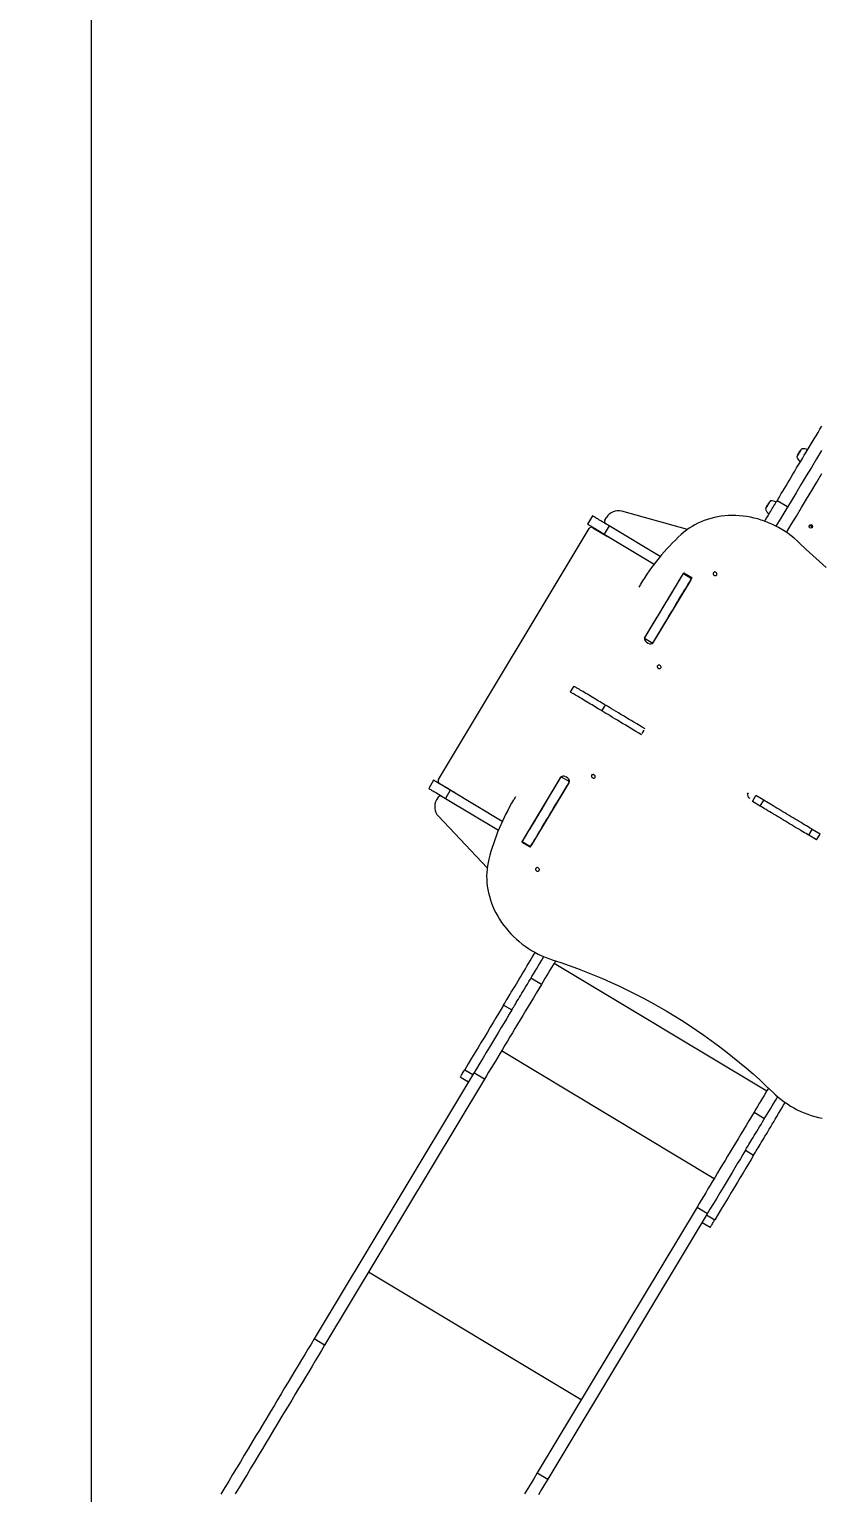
# Model space of a CAD drawing. Header units: millimetres. Extents: x -10374 to 11119, y -8221 to 9433.
# Drawn here: x -5365 to -3622, y -1544 to 1678 of the extents above; entities that cross this region are included whole.
import ezdxf

# ---------------------------------------------------------------- set-up
doc = ezdxf.new("R2010")
doc.units = ezdxf.units.MM
for name, color, linetype in [('DIKOM_ОБЪЕКТ', 7, 'Continuous'), ('DIKOM_РАЗМЕР_ЗОНА', 7, 'Continuous'), ('DIKOM_РАЗМЕР_ОБЪЕКТА', 7, 'Continuous')]:
    doc.layers.add(name, color=color, linetype=linetype)
doc.styles.add('style1', font='arial.ttf', dxfattribs={"width": 0.8})
doc.dimstyles.new('1-50', dxfattribs={"dimtxt": 300, "dimasz": 200, "dimexe": 100, "dimexo": 0, "dimgap": 100, "dimtad": 0, "dimdec": 0, "dimtxsty": 'style1', "dimcen": 0, "dimclrd": 7, "dimclre": 7, "dimadec": 1, "dimazin": 2, "dimtfac": 1, "dimtdec": 0, "dimtmove": 1, "dimatfit": 3, "dimfxl": 0, "dimlwd": 25, "dimlwe": 18, "dimarcsym": 0})

# ---------------------------------------------------------------- blocks, each defined once
blk = doc.blocks.new('*D16')
at = {"layer": 'Defpoints', "color": 0, "transparency": 16777216}
for p in [(-9045.1, 5161.7), (3694.5, 5161.7), (1813.2, -6719.9)]:
    blk.add_point(p, dxfattribs=at)
at = {"layer": 'DIKOM_РАЗМЕР_ОБЪЕКТА', "color": 7, "lineweight": 18, "transparency": 16777216}
for p, q in [((3694.5, 5161.7), (-9145.1, 5161.7)), ((1813.2, -6719.9), (-9145.1, -6719.9))]:
    blk.add_line(p, q, dxfattribs=at)
at = {"layer": 'DIKOM_РАЗМЕР_ОБЪЕКТА', "color": 7, "lineweight": 25, "transparency": 16777216}
for p, q in [((-9045.1, 4961.7), (-9045.1, -0.5)), ((-9045.1, -6519.9), (-9045.1, -1080.2))]:
    blk.add_line(p, q, dxfattribs=at)
at = {"layer": 'DIKOM_РАЗМЕР_ОБЪЕКТА', "color": 7, "transparency": 16777216}
for points in [[(-9078.4, 4961.7), (-9011.8, 4961.7), (-9045.1, 5161.7)], [(-9078.4, -6519.9), (-9011.8, -6519.9), (-9045.1, -6719.9)]]:
    blk.add_solid(points, dxfattribs=at)
at = {"layer": 'DIKOM_РАЗМЕР_ОБЪЕКТА', "color": 0, "transparency": 16777216, "insert": (-9045.1, -540.3), "char_height": 300, "attachment_point": 5, "rotation": 90, "style": 'style1'}
blk.add_mtext('11900', dxfattribs=at)
blk = doc.blocks.new('*D15')
at = {"layer": 'Defpoints', "color": 0, "transparency": 16777216}
for p in [(-5227.9, 8308.8), (9119.4, -1150.4), (-5227.9, -1991.8)]:
    blk.add_point(p, dxfattribs=at)
at = {"layer": 'DIKOM_РАЗМЕР_ОБЪЕКТА', "color": 7, "lineweight": 18, "transparency": 16777216}
for p, q in [((-5227.9, -1991.8), (-5227.9, 8408.8)), ((9119.4, -1150.4), (9119.4, 8408.8))]:
    blk.add_line(p, q, dxfattribs=at)
at = {"layer": 'DIKOM_РАЗМЕР_ОБЪЕКТА', "color": 7, "lineweight": 25, "transparency": 16777216}
for p, q in [((-5027.9, 8308.8), (187.4, 8308.8)), ((8919.4, 8308.8), (1267.2, 8308.8))]:
    blk.add_line(p, q, dxfattribs=at)
at = {"layer": 'DIKOM_РАЗМЕР_ОБЪЕКТА', "color": 7, "transparency": 16777216}
for points in [[(-5027.9, 8342.1), (-5027.9, 8275.4), (-5227.9, 8308.8)], [(8919.4, 8342.1), (8919.4, 8275.4), (9119.4, 8308.8)]]:
    blk.add_solid(points, dxfattribs=at)
at = {"layer": 'DIKOM_РАЗМЕР_ОБЪЕКТА', "color": 0, "transparency": 16777216, "insert": (727.3, 8308.8), "char_height": 300, "attachment_point": 5, "style": 'style1'}
blk.add_mtext('14350', dxfattribs=at)
blk = doc.blocks.new('*D14')
at = {"layer": 'Defpoints', "color": 0, "transparency": 16777216}
for p in [(-7515.9, 9236.3), (11119.4, -1423.4), (-7515.9, -2401.6)]:
    blk.add_point(p, dxfattribs=at)
at = {"layer": 'DIKOM_РАЗМЕР_ЗОНА', "color": 7, "lineweight": 18, "transparency": 16777216}
for p, q in [((-7515.9, -2401.6), (-7515.9, 9336.3)), ((11119.4, -1423.4), (11119.4, 9336.3))]:
    blk.add_line(p, q, dxfattribs=at)
at = {"layer": 'DIKOM_РАЗМЕР_ЗОНА', "color": 7, "lineweight": 25, "transparency": 16777216}
for p, q in [((-7315.9, 9236.3), (77.6, 9236.3)), ((10919.4, 9236.3), (1157.3, 9236.3))]:
    blk.add_line(p, q, dxfattribs=at)
at = {"layer": 'DIKOM_РАЗМЕР_ЗОНА', "color": 7, "transparency": 16777216}
for points in [[(-7315.9, 9269.7), (-7315.9, 9203), (-7515.9, 9236.3)], [(10919.4, 9269.7), (10919.4, 9203), (11119.4, 9236.3)]]:
    blk.add_solid(points, dxfattribs=at)
at = {"layer": 'DIKOM_РАЗМЕР_ЗОНА', "color": 0, "transparency": 16777216, "insert": (617.5, 9236.3), "char_height": 300, "attachment_point": 5, "style": 'style1'}
blk.add_mtext('18650', dxfattribs=at)
blk = doc.blocks.new('*D13')
at = {"layer": 'Defpoints', "color": 0, "transparency": 16777216}
for p in [(-10177, 7112.8), (3082.3, 7112.8), (2015.5, -8221.4)]:
    blk.add_point(p, dxfattribs=at)
at = {"layer": 'DIKOM_РАЗМЕР_ЗОНА', "color": 7, "lineweight": 18, "transparency": 16777216}
for p, q in [((3082.3, 7112.8), (-10277, 7112.8)), ((2015.5, -8221.4), (-10277, -8221.4))]:
    blk.add_line(p, q, dxfattribs=at)
at = {"layer": 'DIKOM_РАЗМЕР_ЗОНА', "color": 7, "lineweight": 25, "transparency": 16777216}
for p, q in [((-10177, 6912.8), (-10177, -14.4)), ((-10177, -8021.4), (-10177, -1094.2))]:
    blk.add_line(p, q, dxfattribs=at)
at = {"layer": 'DIKOM_РАЗМЕР_ЗОНА', "color": 7, "transparency": 16777216}
for points in [[(-10210.3, 6912.8), (-10143.6, 6912.8), (-10177, 7112.8)], [(-10210.3, -8021.4), (-10143.6, -8021.4), (-10177, -8221.4)]]:
    blk.add_solid(points, dxfattribs=at)
at = {"layer": 'DIKOM_РАЗМЕР_ЗОНА', "color": 0, "transparency": 16777216, "insert": (-10177, -554.3), "char_height": 300, "attachment_point": 5, "rotation": 90, "style": 'style1'}
blk.add_mtext('15300', dxfattribs=at)

msp = doc.modelspace()

# ---------------------------------------------------------------- linework, layer by layer
at = {"layer": 'DIKOM_ОБЪЕКТ', "color": 7, "linetype": 'Continuous', "lineweight": 15}
for p, q in [((-3672.7, 741.8), (-3673.2, 740.8)), ((-3673, 741.2), (-3672.6, 742)), ((-3672.6, 742), (-3672.6, 742)), ((-3672.2, 742.8), (-3672.2, 742.8)), ((-3670.3, 746.1), (-3670.1, 746.4)), ((-3669.6, 747.3), (-3669.5, 747.5)), ((-3668.9, 748.4), (-3668.8, 748.5)), ((-3668.4, 749.2), (-3668.5, 749.1)), ((-3668.2, 749.4), (-3668.1, 749.6)), ((-3666.3, 752.1), (-3666.3, 752.1)), ((-3666, 752.4), (-3666, 752.4)), ((-3673.6, 739.8), (-3673.5, 740.2)), ((-3673.6, 739.8), (-3673.6, 739.8)), ((-3673.6, 739.8), (-3673.6, 739.8)), ((-3673.6, 739.7), (-3673.6, 739.8)), ((-3673.3, 740.5), (-3673.5, 740)), ((-3915.4, 577.3), (-4060.5, 617.2)), ((-3742.6, 625), (-3742.5, 625.1)), ((-3742.5, 625), (-3742.6, 625)), ((-3742.5, 625.1), (-3742.4, 625.5)), ((-3742.5, 625), (-3742.5, 625.1)), ((-3742.3, 625.8), (-3742.4, 625.3)), ((-3741.6, 627.1), (-3742.1, 626.1)), ((-3742, 626.4), (-3741.5, 627.3)), ((-3741.5, 627.3), (-3741.5, 627.3)), ((-3741.2, 628.1), (-3741.1, 628.1)), ((-3739.2, 631.4), (-3739, 631.7)), ((-3738.5, 632.6), (-3738.4, 632.8)), ((-3737.9, 633.7), (-3737.7, 633.8)), ((-3737.3, 634.5), (-3737.4, 634.3)), ((-3737.1, 634.7), (-3737, 634.9)), ((-3735.2, 637.3), (-3735.3, 637.3)), ((-3735.2, 637.3), (-3735.2, 637.3)), ((-3735, 637.6), (-3734.9, 637.7)), ((-3695.4, 626.6), (-3718.5, 640.5)), ((-4124.8, 607.1), (-4135.6, 589.1)), ((-4124.1, 581), (-4091.5, 561.4)), ((-4088.2, 585.1), (-4099, 567.1)), ((-4097.7, 597.8), (-4094.2, 603.7)), ((-3975.7, 517.5), (-4088.2, 585.1)), ((-4464, 27), (-4132.3, 579)), ((-4099, 567.1), (-3988.9, 500.9)), ((-4019.2, 456.3), (-4023, 449.9)), ((-3927.6, 476.5), (-4009.5, 340.3)), ((-3990.2, 328.7), (-3908.3, 464.9)), ((-3933.1, 467.4), (-3932.4, 467)), ((-3924.5, 480.2), (-3906.5, 469.4)), ((-3905.9, 470.4), (-3923.9, 481.2)), ((-3911.8, 460.6), (-3911.4, 460.4)), ((-4010.2, 337.6), (-3992.2, 326.8)), ((-4005.8, 328.9), (-4001.9, 326.6)), ((-4166, 232.3), (-4173.7, 219.4)), ((-4104.1, 177.6), (-4096.4, 190.5)), ((-4015.3, 127.7), (-4010.7, 135.5)), ((-4193.4, 32.7), (-4175.4, 21.9)), ((-4180, 30.3), (-4183.8, 32.6)), ((-4474.5, 25.1), (-4485.3, 7.1)), ((-4462, 18.7), (-4429.4, -0.9)), ((-4437.9, 3.1), (-4448.7, -14.9)), ((-4323.5, -65.6), (-4437.9, 3.1)), ((-4195.6, 30.6), (-4277.4, -105.7)), ((-4258.1, -117.2), (-4176.3, 19)), ((-4464.4, -12.5), (-4467.9, -18.4)), ((-4448.7, -14.9), (-4331.9, -85.1)), ((-4294.5, -11.5), (-4298.3, -18)), ((-3783.3, -5.9), (-3781.1, -2.4)), ((-3772.7, -21.5), (-3765, -8.7)), ((-3755.5, -31.9), (-3772.7, -21.5)), ((-3747.8, -19), (-3765, -8.7)), ((-3755.5, -31.9), (-3747.8, -19)), ((-4356.7, -168.1), (-4464, -54.4)), ((-4271.3, -97), (-4272, -96.6)), ((-3648.5, -96.1), (-3640.8, -83.3)), ((-3631.4, -106.5), (-3648.5, -96.1)), ((-3623.6, -93.6), (-3640.8, -83.3)), ((-3631.4, -106.5), (-3623.6, -93.6)), ((-4279.8, -111.1), (-4261.8, -121.9)), ((-4279.3, -110.2), (-4261.3, -121)), ((-4255.6, -112.4), (-4256, -112.2)), ((-3741.3, -659.4), (-4209.3, -378.2)), ((-4237, -424.3), (-4260.2, -410.4)), ((-4320.4, -469.9), (-4302.4, -480.7)), ((-3857.1, -852.2), (-4325.1, -571)), ((-4386.6, -620.8), (-4737.6, -1205)), ((-4362.6, -633.4), (-4714.4, -1218.9)), ((-4415.7, -628.5), (-4397.7, -639.3)), ((-4406, -612.3), (-4388, -623.1)), ((-4362.6, -633.4), (-4385.8, -619.5)), ((-3769, -705.5), (-3745.9, -719.4)), ((-3788.1, -789.7), (-3770.1, -800.5)), ((-3894.6, -914.6), (-4246.4, -1500.1)), ((-3872.3, -929.8), (-4223.3, -1514)), ((-3894.6, -914.6), (-3871.5, -928.5)), ((-3873.7, -932.1), (-3855.7, -943)), ((-3883.4, -948.3), (-3865.4, -959.1)), ((-4149.9, -1339.4), (-4617.9, -1058.2)), ((-4714.4, -1218.9), (-4737.6, -1205)), ((-4246.4, -1500.1), (-4223.3, -1514))]:
    msp.add_line(p, q, dxfattribs=at)
at = {"layer": 'DIKOM_ОБЪЕКТ', "color": 7, "linetype": 'Continuous', "lineweight": 15, "flags": 128}
for points in [[(-3718.5, 640.5), (-3715.5, 645.5), (-3712.4, 650.7), (-3709.2, 656.1), (-3705.8, 661.7), (-3702.3, 667.5), (-3698.7, 673.5), (-3695, 679.6), (-3691.2, 685.9), (-3687.4, 692.4), (-3683.4, 699), (-3679.4, 705.6), (-3675.3, 712.5), (-3671.2, 719.4), (-3667, 726.3), (-3662.7, 733.4), (-3658.5, 740.5), (-3654.2, 747.6), (-3649.8, 754.8), (-3645.5, 762), (-3641.2, 769.2), (-3636.9, 776.4), (-3632.6, 783.6), (-3628.3, 790.7), (-3624, 797.8), (-3619.8, 804.8)], [(-3620.7, 750.9), (-3631.8, 732.5), (-3642.9, 713.9), (-3654.1, 695.4), (-3665.3, 676.7), (-3676.5, 658.1), (-3687.7, 639.3), (-3699, 620.6), (-3710.3, 601.8), (-3720.8, 584.3)], [(-3675, 736.3), (-3675, 736.3), (-3674.9, 736.5), (-3674.5, 737), (-3674.1, 737.8), (-3673.4, 738.9), (-3672.6, 740.2), (-3671.8, 741.7), (-3670.8, 743.3), (-3669.8, 745), (-3668.8, 746.7), (-3667.7, 748.3), (-3666.8, 749.9), (-3665.9, 751.3), (-3665.2, 752.6), (-3664.6, 753.6), (-3664.2, 754.3), (-3663.9, 754.7), (-3663.8, 754.8)], [(-3670.1, 746.4), (-3670.2, 746.3), (-3670.2, 746.2), (-3670.3, 746.1), (-3670.4, 746), (-3670.5, 745.9), (-3670.5, 745.8), (-3670.6, 745.6), (-3670.7, 745.5)], [(-3673.2, 740.8), (-3673.2, 740.8), (-3673.2, 740.8), (-3673.2, 740.8), (-3673.2, 740.8), (-3673.2, 740.8), (-3673.2, 740.8), (-3673.2, 740.8), (-3673.2, 740.8)], [(-3697.6, 570.5), (-3687.2, 587.9), (-3675.9, 606.7), (-3664.6, 625.4), (-3653.3, 644.2), (-3642.1, 662.8), (-3630.9, 681.5), (-3619.8, 700)], [(-3745.8, 595.2), (-3745.6, 595.5), (-3745.1, 596.2), (-3744.5, 597.3), (-3743.7, 598.6), (-3742.7, 600.2), (-3741.6, 602.1), (-3740.4, 604.2), (-3739, 606.5), (-3737.5, 608.9), (-3735.9, 611.6), (-3734.2, 614.4), (-3732.5, 617.3), (-3730.7, 620.2), (-3728.9, 623.2), (-3727.1, 626.3), (-3725.3, 629.3), (-3723.5, 632.2), (-3721.8, 635.1), (-3720.1, 637.9), (-3718.5, 640.5)], [(-3743.9, 621.6), (-3743.9, 621.6), (-3743.8, 621.8), (-3743.5, 622.3), (-3743, 623.1), (-3742.3, 624.2), (-3741.6, 625.5), (-3740.7, 627), (-3739.7, 628.6), (-3738.7, 630.3), (-3737.7, 632), (-3736.6, 633.7), (-3735.7, 635.2), (-3734.9, 636.7), (-3734.1, 637.9), (-3733.5, 638.9), (-3733.1, 639.6), (-3732.8, 640), (-3732.8, 640.1)], [(-3742.2, 626), (-3742.2, 626), (-3742.2, 626), (-3742.2, 626), (-3742.2, 625.9), (-3742.2, 625.9), (-3742.2, 625.9), (-3742.2, 625.9), (-3742.3, 625.8)], [(-3742.2, 626), (-3742.2, 626), (-3742.2, 626), (-3742.2, 626), (-3742.2, 626), (-3742.2, 626), (-3742.2, 626), (-3742.2, 626), (-3742.2, 626)], [(-3739, 631.7), (-3739.1, 631.6), (-3739.2, 631.5), (-3739.2, 631.4), (-3739.3, 631.3), (-3739.4, 631.1), (-3739.5, 631), (-3739.5, 630.9), (-3739.6, 630.8)], [(-4135.6, 589.1), (-4135.5, 589), (-4135, 588.8), (-4134.3, 588.3), (-4133.3, 587.7), (-4132, 586.9), (-4130.4, 586), (-4128.6, 584.9), (-4126.5, 583.6), (-4124.1, 582.2), (-4121.5, 580.6), (-4118.8, 579), (-4115.8, 577.2), (-4112.7, 575.3), (-4109.4, 573.4), (-4106, 571.3), (-4102.5, 569.2), (-4099, 567.1)], [(-4088.2, 585.1), (-4091.7, 587.2), (-4095.2, 589.3), (-4098.6, 591.4), (-4101.9, 593.3), (-4105, 595.2), (-4107.9, 597), (-4110.7, 598.6), (-4113.3, 600.2), (-4115.6, 601.6), (-4117.7, 602.9), (-4119.6, 604), (-4121.2, 604.9), (-4122.5, 605.7), (-4123.5, 606.3), (-4124.2, 606.8), (-4124.7, 607), (-4124.8, 607.1)], [(-3668.2, 546.6), (-3674.3, 552.3), (-3680.6, 557.7), (-3687.1, 562.9), (-3693.8, 567.9), (-3700.7, 572.6), (-3707.8, 577.1), (-3715, 581.2), (-3722.4, 585.1), (-3729.9, 588.7), (-3737.6, 592.1), (-3745.3, 595.1), (-3753.2, 597.8), (-3761.1, 600.2), (-3769.1, 602.2), (-3777.1, 604), (-3785.2, 605.4), (-3793.3, 606.5), (-3801.4, 607.3), (-3809.4, 607.7), (-3817.4, 607.8), (-3825.4, 607.6), (-3833.3, 607), (-3841.2, 606.1), (-3848.9, 604.9), (-3856.5, 603.3), (-3864.1, 601.5), (-3871.4, 599.3), (-3878.6, 596.8), (-3885.7, 594), (-3892.6, 590.8), (-3899.3, 587.4), (-3905.7, 583.7), (-3912, 579.7), (-3918, 575.4), (-3923.8, 570.9), (-3929.3, 566)], [(-3610.3, 493.7), (-3625.1, 506.6), (-3639.7, 519.7), (-3654.1, 533.1), (-3668.2, 546.6)], [(-3851.2, 477.3), (-3850.8, 478.3), (-3850.7, 479.4), (-3851, 480.5), (-3851.6, 481.5), (-3852.5, 482.4), (-3853.5, 483.1), (-3854.7, 483.4), (-3855.9, 483.5), (-3857, 483.2), (-3858, 482.6), (-3858.7, 481.8), (-3859.1, 480.8), (-3859.2, 479.7), (-3858.9, 478.5), (-3858.3, 477.5), (-3857.4, 476.6), (-3856.3, 476), (-3855.2, 475.6), (-3853.9, 475.6), (-3852.8, 475.8), (-3851.9, 476.4), (-3851.2, 477.3)], [(-4010.2, 337.6), (-4005.7, 345.1), (-4001.3, 352.5), (-3996.8, 359.9), (-3992.4, 367.2), (-3988, 374.5), (-3983.7, 381.7), (-3979.4, 388.8), (-3975.2, 395.8), (-3971.1, 402.7), (-3967, 409.5), (-3963.1, 416.1), (-3959.2, 422.5), (-3955.4, 428.8), (-3951.7, 435), (-3948.1, 440.9), (-3944.7, 446.6), (-3941.4, 452.1), (-3938.2, 457.4), (-3935.2, 462.5), (-3932.3, 467.3), (-3929.5, 471.9), (-3926.9, 476.2), (-3924.5, 480.2)], [(-3992.2, 326.8), (-3987.7, 334.2), (-3983.3, 341.7), (-3978.8, 349.1), (-3974.4, 356.4), (-3970, 363.7), (-3965.7, 370.9), (-3961.4, 378), (-3957.2, 385), (-3953.1, 391.9), (-3949, 398.6), (-3945, 405.3), (-3941.2, 411.7), (-3937.4, 418), (-3933.7, 424.1), (-3930.1, 430.1), (-3926.7, 435.8), (-3923.4, 441.3), (-3920.2, 446.6), (-3917.2, 451.7), (-3914.3, 456.5), (-3911.5, 461.1), (-3908.9, 465.4), (-3906.5, 469.4)], [(-3974.3, 272.4), (-3973.9, 273.4), (-3973.8, 274.5), (-3974.1, 275.6), (-3974.7, 276.7), (-3975.6, 277.5), (-3976.6, 278.2), (-3977.8, 278.5), (-3979, 278.6), (-3980.2, 278.3), (-3981.1, 277.7), (-3981.8, 276.9), (-3982.2, 275.9), (-3982.3, 274.8), (-3982, 273.7), (-3981.4, 272.6), (-3980.5, 271.7), (-3979.4, 271.1), (-3978.3, 270.7), (-3977.1, 270.7), (-3975.9, 271), (-3975, 271.5), (-3974.3, 272.4)], [(-4096.4, 190.5), (-4099, 192), (-4101.8, 193.7), (-4104.7, 195.5), (-4107.9, 197.4), (-4111.2, 199.4), (-4114.6, 201.4), (-4118.1, 203.5), (-4121.6, 205.6), (-4125.2, 207.8), (-4128.8, 210), (-4132.4, 212.1), (-4135.9, 214.2), (-4139.3, 216.3), (-4142.7, 218.3), (-4145.8, 220.2), (-4148.9, 222), (-4151.7, 223.7), (-4154.4, 225.3), (-4156.8, 226.7), (-4158.9, 228), (-4160.8, 229.2), (-4162.4, 230.2), (-4163.8, 230.9), (-4164.8, 231.6), (-4165.5, 232), (-4165.9, 232.2), (-4166, 232.3)], [(-4104.1, 177.6), (-4106.7, 179.2), (-4109.5, 180.8), (-4112.5, 182.6), (-4115.6, 184.5), (-4118.9, 186.5), (-4122.3, 188.6), (-4125.8, 190.7), (-4129.4, 192.8), (-4133, 194.9), (-4136.6, 197.1), (-4140.1, 199.2), (-4143.6, 201.4), (-4147.1, 203.4), (-4150.4, 205.4), (-4153.6, 207.3), (-4156.6, 209.1), (-4159.4, 210.9), (-4162.1, 212.4), (-4164.5, 213.9), (-4166.6, 215.2), (-4168.5, 216.3), (-4170.2, 217.3), (-4171.5, 218.1), (-4172.5, 218.7), (-4173.2, 219.1), (-4173.6, 219.4), (-4173.7, 219.4)], [(-4016.9, 125.2), (-4023, 128.8), (-4029, 132.5), (-4035.1, 136.1), (-4041.1, 139.8), (-4047.1, 143.3), (-4052.9, 146.9), (-4058.7, 150.3), (-4064.4, 153.7), (-4069.9, 157.1), (-4075.3, 160.3), (-4080.6, 163.5), (-4085.7, 166.5), (-4090.6, 169.5), (-4095.3, 172.3), (-4099.8, 175), (-4104.1, 177.6)], [(-4009.1, 138), (-4015.2, 141.7), (-4021.3, 145.4), (-4027.4, 149), (-4033.4, 152.6), (-4039.3, 156.2), (-4045.2, 159.7), (-4051, 163.2), (-4056.6, 166.6), (-4062.2, 169.9), (-4067.6, 173.2), (-4072.8, 176.3), (-4077.9, 179.4), (-4082.8, 182.3), (-4087.6, 185.2), (-4092.1, 187.9), (-4096.4, 190.5)], [(-4279.3, -110.2), (-4276.8, -106.1), (-4274.2, -101.8), (-4271.5, -97.2), (-4268.6, -92.4), (-4265.5, -87.3), (-4262.3, -82), (-4259, -76.5), (-4255.6, -70.8), (-4252, -64.8), (-4248.3, -58.7), (-4244.5, -52.4), (-4240.6, -45.9), (-4236.6, -39.3), (-4232.6, -32.5), (-4228.4, -25.6), (-4224.2, -18.6), (-4219.9, -11.4), (-4215.6, -4.2), (-4211.2, 3.1), (-4206.8, 10.4), (-4202.3, 17.8), (-4197.9, 25.3), (-4193.4, 32.7)], [(-4126.6, 35.9), (-4127, 34.9), (-4127.1, 33.7), (-4126.8, 32.6), (-4126.2, 31.6), (-4125.3, 30.7), (-4124.3, 30.1), (-4123.1, 29.7), (-4121.9, 29.7), (-4120.8, 29.9), (-4119.8, 30.5), (-4119.1, 31.3), (-4118.7, 32.4), (-4118.6, 33.5), (-4118.9, 34.6), (-4119.5, 35.6), (-4120.4, 36.5), (-4121.5, 37.2), (-4122.6, 37.5), (-4123.9, 37.6), (-4125, 37.3), (-4125.9, 36.7), (-4126.6, 35.9)], [(-4485.3, 7.1), (-4485.2, 7), (-4484.8, 6.7), (-4484, 6.3), (-4483, 5.7), (-4481.7, 4.9), (-4480.1, 4), (-4478.3, 2.8), (-4476.2, 1.6), (-4473.8, 0.2), (-4471.2, -1.4), (-4468.5, -3), (-4465.5, -4.8), (-4462.4, -6.7), (-4459.1, -8.7), (-4455.7, -10.7), (-4452.3, -12.8), (-4448.7, -14.9)], [(-4437.9, 3.1), (-4441.4, 5.2), (-4444.9, 7.3), (-4448.3, 9.3), (-4451.6, 11.3), (-4454.7, 13.2), (-4457.7, 15), (-4460.4, 16.6), (-4463, 18.2), (-4465.3, 19.6), (-4467.5, 20.8), (-4469.3, 22), (-4470.9, 22.9), (-4472.2, 23.7), (-4473.2, 24.3), (-4473.9, 24.7), (-4474.4, 25), (-4474.5, 25.1)], [(-4261.3, -121), (-4258.8, -116.9), (-4256.2, -112.6), (-4253.5, -108), (-4250.6, -103.2), (-4247.5, -98.1), (-4244.3, -92.8), (-4241, -87.3), (-4237.6, -81.6), (-4234, -75.6), (-4230.3, -69.5), (-4226.5, -63.2), (-4222.6, -56.7), (-4218.6, -50.1), (-4214.6, -43.3), (-4210.4, -36.4), (-4206.2, -29.4), (-4201.9, -22.3), (-4197.6, -15), (-4193.2, -7.7), (-4188.8, -0.4), (-4184.3, 7), (-4179.9, 14.5), (-4175.4, 21.9)], [(-3648.5, -96.1), (-3651.5, -94.3), (-3654.7, -92.4), (-3658.1, -90.4), (-3661.6, -88.3), (-3665.4, -86), (-3669.3, -83.6), (-3673.4, -81.2), (-3677.6, -78.7), (-3681.9, -76.1), (-3686.3, -73.5), (-3690.7, -70.8), (-3695.2, -68.1), (-3699.7, -65.4), (-3704.3, -62.6), (-3708.8, -59.9), (-3713.3, -57.2), (-3717.8, -54.5), (-3722.2, -51.9), (-3726.5, -49.3), (-3730.7, -46.8), (-3734.7, -44.3), (-3738.6, -42), (-3742.4, -39.7), (-3746, -37.6), (-3749.4, -35.5), (-3752.5, -33.6), (-3755.5, -31.9)], [(-3640.8, -83.3), (-3643.8, -81.5), (-3647, -79.6), (-3650.3, -77.5), (-3653.9, -75.4), (-3657.7, -73.1), (-3661.6, -70.8), (-3665.7, -68.3), (-3669.9, -65.8), (-3674.1, -63.2), (-3678.5, -60.6), (-3683, -57.9), (-3687.5, -55.2), (-3692, -52.5), (-3696.6, -49.8), (-3701.1, -47), (-3705.6, -44.3), (-3710.1, -41.7), (-3714.4, -39), (-3718.7, -36.4), (-3722.9, -33.9), (-3727, -31.5), (-3730.9, -29.1), (-3734.7, -26.9), (-3738.3, -24.7), (-3741.6, -22.7), (-3744.8, -20.8), (-3747.8, -19)], [(-4279.8, -111.1), (-4279.8, -111.1), (-4279.8, -111.1), (-4279.7, -110.9), (-4279.5, -110.6), (-4279.3, -110.2)], [(-4261.8, -121.9), (-4261.8, -121.9), (-4261.8, -121.9), (-4261.7, -121.7), (-4261.5, -121.4), (-4261.3, -121)], [(-4353, -148.8), (-4354.7, -155.9), (-4356, -163.2), (-4356.9, -170.5), (-4357.5, -177.9), (-4357.8, -185.3), (-4357.7, -192.9), (-4357.2, -200.4), (-4356.4, -207.9), (-4355.2, -215.5), (-4353.7, -223), (-4351.8, -230.5), (-4349.6, -238), (-4347, -245.4), (-4344.1, -252.8), (-4340.9, -260), (-4337.4, -267.2), (-4333.5, -274.2), (-4329.3, -281.1), (-4324.9, -287.9), (-4320.1, -294.5), (-4315.1, -300.9), (-4309.8, -307.2), (-4304.2, -313.3), (-4298.4, -319.2), (-4292.3, -324.8), (-4286, -330.3), (-4279.5, -335.5), (-4272.8, -340.4), (-4265.8, -345.1), (-4258.8, -349.6), (-4251.5, -353.7), (-4244.1, -357.6), (-4236.6, -361.2), (-4228.9, -364.5), (-4221.2, -367.5), (-4213.3, -370.2)], [(-4249.7, -169), (-4250.1, -170), (-4250.2, -171.1), (-4249.9, -172.3), (-4249.3, -173.3), (-4248.4, -174.2), (-4247.4, -174.8), (-4246.2, -175.2), (-4245, -175.2), (-4243.9, -174.9), (-4242.9, -174.4), (-4242.2, -173.5), (-4241.8, -172.5), (-4241.7, -171.4), (-4242, -170.3), (-4242.6, -169.2), (-4243.5, -168.4), (-4244.6, -167.7), (-4245.8, -167.4), (-4247, -167.3), (-4248.1, -167.6), (-4249, -168.2), (-4249.7, -169)], [(-4320.4, -469.9), (-4319.2, -467.8), (-4317.8, -465.5), (-4316.2, -462.9), (-4314.5, -460), (-4312.6, -456.9), (-4310.5, -453.5), (-4308.3, -449.8), (-4306, -445.9), (-4303.5, -441.8), (-4300.9, -437.4), (-4298.2, -432.9), (-4295.3, -428.1), (-4292.3, -423.2), (-4289.3, -418.1), (-4286.1, -412.8), (-4282.8, -407.4), (-4279.5, -401.8), (-4276.1, -396.1), (-4272.6, -390.3), (-4269, -384.3), (-4265.4, -378.3), (-4261.7, -372.3), (-4258.1, -366.1), (-4254.3, -360), (-4250.8, -354.1)], [(-4302.4, -480.7), (-4301.2, -478.6), (-4299.8, -476.3), (-4298.2, -473.7), (-4296.5, -470.8), (-4294.6, -467.7), (-4292.5, -464.3), (-4290.3, -460.6), (-4288, -456.7), (-4285.5, -452.6), (-4282.9, -448.3), (-4280.2, -443.7), (-4277.3, -439), (-4274.3, -434), (-4271.3, -428.9), (-4268.1, -423.6), (-4264.8, -418.2), (-4261.5, -412.6), (-4258.1, -406.9), (-4254.6, -401.1), (-4251, -395.2), (-4247.4, -389.2), (-4243.7, -383.1), (-4240.1, -376.9), (-4236.3, -370.8), (-4232.6, -364.6), (-4231.8, -363.3)], [(-4205.9, -372.6), (-4207.9, -375.9), (-4211.3, -381.6), (-4214.9, -387.4), (-4218.4, -393.4), (-4222.1, -399.5), (-4225.8, -405.6), (-4229.5, -411.8), (-4233.2, -418), (-4237, -424.3)], [(-4213.3, -370.2), (-4194.7, -376.3), (-4176.2, -382.7), (-4157.7, -389.5), (-4139.4, -396.5), (-4121.1, -403.8), (-4103, -411.5), (-4085, -419.4), (-4067, -427.6), (-4049.2, -436.1), (-4031.6, -444.9), (-4014.1, -454), (-3996.7, -463.3), (-3979.4, -473), (-3962.3, -482.9), (-3945.4, -493), (-3928.6, -503.5), (-3912, -514.2), (-3895.6, -525.1), (-3879.4, -536.4), (-3863.3, -547.8), (-3847.5, -559.5), (-3831.8, -571.5), (-3816.3, -583.7), (-3801.1, -596.1), (-3786, -608.8), (-3771.2, -621.7), (-3756.6, -634.8), (-3742.2, -648.2), (-3728.1, -661.7)], [(-4237, -424.3), (-4242.9, -434.1), (-4248.8, -443.9), (-4254.7, -453.7), (-4260.6, -463.5), (-4266.4, -473.3), (-4272.3, -483), (-4278.1, -492.7), (-4283.9, -502.4), (-4289.7, -511.9), (-4295.4, -521.4), (-4301, -530.8), (-4306.6, -540.1), (-4312.1, -549.3), (-4317.6, -558.4), (-4323, -567.4), (-4328.3, -576.2), (-4333.5, -584.9), (-4338.6, -593.4), (-4343.6, -601.8), (-4348.6, -609.9), (-4353.4, -618), (-4358.1, -625.8), (-4362.6, -633.4)], [(-4320.4, -469.9), (-4325.9, -479.1), (-4331.6, -488.6), (-4337.5, -498.4), (-4343.6, -508.5), (-4349.8, -518.9), (-4356.2, -529.5), (-4362.8, -540.5), (-4369.6, -551.8), (-4376.5, -563.3), (-4383.6, -575.1), (-4390.9, -587.2), (-4398.4, -599.6), (-4406, -612.3)], [(-4302.4, -480.7), (-4307.9, -489.9), (-4313.6, -499.4), (-4319.5, -509.2), (-4325.6, -519.3), (-4331.8, -529.7), (-4338.2, -540.4), (-4344.8, -551.3), (-4351.6, -562.6), (-4358.5, -574.1), (-4365.6, -585.9), (-4372.9, -598), (-4380.4, -610.4), (-4386.6, -620.8)], [(-4415.7, -628.5), (-4415.7, -628.4), (-4415.5, -628.2), (-4415.1, -627.6), (-4414.6, -626.7), (-4413.9, -625.5), (-4413, -624), (-4411.9, -622.2), (-4410.7, -620.1), (-4409.3, -617.8), (-4407.7, -615.2), (-4406, -612.3)], [(-3788.1, -789.7), (-3786.9, -787.7), (-3785.5, -785.3), (-3783.9, -782.7), (-3782.2, -779.8), (-3780.3, -776.7), (-3778.2, -773.3), (-3776, -769.6), (-3773.7, -765.7), (-3771.2, -761.6), (-3768.6, -757.3), (-3765.9, -752.7), (-3763, -748), (-3760, -743), (-3757, -737.9), (-3753.8, -732.6), (-3750.5, -727.2), (-3747.2, -721.6), (-3743.8, -715.9), (-3740.3, -710.1), (-3736.7, -704.2), (-3733.1, -698.2), (-3729.4, -692.1), (-3725.8, -686), (-3722, -679.8), (-3718.3, -673.6), (-3717.1, -671.7)], [(-3737.3, -652.8), (-3739.9, -657.1), (-3743.3, -662.8), (-3746.9, -668.7), (-3750.4, -674.6), (-3754.1, -680.7), (-3757.8, -686.8), (-3761.5, -693), (-3765.2, -699.2), (-3769, -705.5)], [(-3728.1, -661.7), (-3722, -667.4), (-3715.7, -672.8), (-3709.2, -678.1), (-3702.5, -683), (-3695.6, -687.7), (-3688.5, -692.2), (-3681.3, -696.4), (-3673.9, -700.3), (-3666.4, -703.9), (-3658.7, -707.2), (-3651, -710.2), (-3643.1, -712.9), (-3635.2, -715.3), (-3627.2, -717.3), (-3619.2, -719.1)], [(-3769, -705.5), (-3774.9, -715.3), (-3780.8, -725.1), (-3786.7, -734.9), (-3792.6, -744.7), (-3798.4, -754.5), (-3804.3, -764.2), (-3810.1, -773.9), (-3815.9, -783.6), (-3821.6, -793.1), (-3827.3, -802.6), (-3833, -812), (-3838.6, -821.3), (-3844.1, -830.5), (-3849.6, -839.6), (-3855, -848.6), (-3860.3, -857.4), (-3865.5, -866.1), (-3870.6, -874.6), (-3875.6, -883), (-3880.5, -891.2), (-3885.4, -899.2), (-3890.1, -907), (-3894.6, -914.6)], [(-3770.1, -800.5), (-3768.9, -798.5), (-3767.5, -796.2), (-3765.9, -793.5), (-3764.2, -790.7), (-3762.3, -787.5), (-3760.2, -784.1), (-3758, -780.5), (-3755.7, -776.6), (-3753.2, -772.4), (-3750.6, -768.1), (-3747.9, -763.6), (-3745, -758.8), (-3742, -753.9), (-3739, -748.7), (-3735.8, -743.5), (-3732.5, -738), (-3729.2, -732.4), (-3725.7, -726.7), (-3722.3, -720.9), (-3718.7, -715), (-3715.1, -709), (-3711.4, -702.9), (-3707.8, -696.8), (-3704, -690.6), (-3700.4, -684.5)], [(-3788.1, -789.7), (-3793.6, -798.9), (-3799.3, -808.4), (-3805.2, -818.2), (-3811.3, -828.3), (-3817.5, -838.7), (-3823.9, -849.4), (-3830.5, -860.3), (-3837.3, -871.6), (-3844.2, -883.1), (-3851.3, -895), (-3858.6, -907.1), (-3866.1, -919.5), (-3872.3, -929.8)], [(-3770.1, -800.5), (-3775.6, -809.7), (-3781.3, -819.3), (-3787.2, -829), (-3793.3, -839.1), (-3799.5, -849.5), (-3805.9, -860.2), (-3812.5, -871.2), (-3819.3, -882.4), (-3826.2, -894), (-3833.3, -905.8), (-3840.6, -917.9), (-3848.1, -930.3), (-3855.7, -943)], [(-3865.4, -959.1), (-3865.4, -959.1), (-3865.2, -958.8), (-3864.8, -958.2), (-3864.3, -957.3), (-3863.6, -956.1), (-3862.7, -954.7), (-3861.6, -952.9), (-3860.4, -950.8), (-3859, -948.5), (-3857.4, -945.8), (-3855.7, -943)], [(-4737.6, -1205), (-4744.4, -1216.3), (-4751.2, -1227.7), (-4758.3, -1239.4), (-4765.4, -1251.2), (-4772.6, -1263.2), (-4779.9, -1275.4), (-4787.3, -1287.8), (-4794.9, -1300.3), (-4802.5, -1313), (-4810.2, -1325.8), (-4818, -1338.8), (-4825.9, -1351.9), (-4833.8, -1365.1), (-4841.9, -1378.5), (-4850, -1392), (-4858.1, -1405.6), (-4866.4, -1419.3), (-4874.7, -1433.1), (-4883, -1447.1), (-4891.5, -1461.1), (-4899.9, -1475.2), (-4908.4, -1489.3), (-4917, -1503.6), (-4925.6, -1517.9), (-4934.2, -1532.2), (-4942.9, -1546.6)], [(-4714.4, -1218.9), (-4721.2, -1230.2), (-4728.1, -1241.6), (-4735.1, -1253.3), (-4742.2, -1265.1), (-4749.4, -1277.1), (-4756.8, -1289.3), (-4764.2, -1301.7), (-4771.7, -1314.2), (-4779.3, -1326.9), (-4787, -1339.7), (-4794.8, -1352.7), (-4802.7, -1365.8), (-4810.7, -1379), (-4818.7, -1392.4), (-4826.8, -1405.9), (-4835, -1419.5), (-4843.2, -1433.2), (-4851.5, -1447.1), (-4859.9, -1461), (-4868.3, -1475), (-4876.8, -1489.1), (-4885.3, -1503.2), (-4893.8, -1517.5), (-4902.4, -1531.8), (-4911.1, -1546.1)], [(-4246.4, -1500.1), (-4253.2, -1511.4), (-4260.1, -1522.8), (-4267.1, -1534.5), (-4274.2, -1546.3)], [(-4223.3, -1514), (-4230.1, -1525.3), (-4236.9, -1536.7), (-4244, -1548.4)]]:
    msp.add_lwpolyline(points, dxfattribs=at)
at = {"layer": 'DIKOM_ОБЪЕКТ', "color": 7, "linetype": 'Continuous', "lineweight": 15}
msp.add_circle((-3644.1, 583.9), 3.98, dxfattribs=at)
for centre, radius, start, end in [((-3635.2, 723.3), 41.8, 153.7438, 154.6785), ((-3635.2, 723.3), 41.8, 152.1505, 153.1144), ((-3635.2, 723.3), 41.8, 149, 151.5513), ((-3777.6, 808.9), 124.3, 328.9635, 329.1713), ((-3683.3, 752.9), 14.7, 328.3019, 329.6915), ((-3722.6, 778.6), 61.6, 328.4932, 329.492), ((-3633.7, 725.8), 41.8, 146.2425, 147.3703), ((-3633.7, 725.8), 41.8, 144.6206, 145.6152), ((-3633.7, 725.8), 41.8, 141.264, 143.967), ((-3633.7, 725.8), 41.8, 136.1204, 140.6294), ((-3660.9, 736.1), 18.7, 59.4909, 99.6212), ((-3635.2, 723.3), 41.8, 157.789, 161.8796), ((-3657.1, 742.5), 18.7, 198.3788, 238.5091), ((-3635.2, 723.3), 41.8, 156.1552, 157.1551), ((-3635.2, 723.3), 41.8, 155.2944, 155.6521), ((-4068.4, 588.2), 30, 74.6422, 149), ((-3704.1, 608.6), 41.8, 157.7974, 161.8796), ((-3726, 627.7), 18.7, 198.3788, 238.5091), ((-3704.1, 608.6), 41.8, 156.143, 157.163), ((-3704.1, 608.6), 41.8, 153.7491, 154.7013), ((-3704.1, 608.6), 41.8, 152.1485, 153.1191), ((-3704.1, 608.6), 41.8, 149, 151.5458), ((-3877.3, 713.2), 160.4, 328.8266, 328.9901), ((-3691.5, 601.7), 56.2, 148.8212, 149.1857), ((-3466.8, 468.6), 317.3, 148.8767, 149.0665), ((-3702.6, 611.1), 41.8, 146.2388, 147.3675), ((-3702.6, 611.1), 41.8, 144.605, 145.611), ((-3702.6, 611.1), 41.8, 141.2564, 143.9561), ((-3702.6, 611.1), 41.8, 136.1204, 140.6213), ((-3729.8, 621.4), 18.7, 59.4909, 99.6212), ((-4127.2, 575.9), 6, 59, 149), ((-4092.5, 594.7), 6, 149, 239), ((-3645.8, 580.9), 4.01, 354.7368, 123.2657), ((-4088.4, 566.6), 6, 239, 272.5573), ((-3597.6, 202.8), 492, 132.3995, 148.9714), ((-3925.5, 466.4), 7, 122.2432, 148.6884), ((-3921.7, 472.9), 6.96, 122.1412, 148.7691), ((-3767.3, 386.4), 183, 148.8168, 149.1651), ((-3918.2, 462), 6.95, 329.208, 355.8731), ((-3914.3, 468.4), 6.96, 329.2401, 355.8397), ((-3754.2, 378.5), 177.4, 148.8113, 149.1707), ((-3859.5, 472), 5.09, 50.1778, 67.8212), ((-4001.9, 336.5), 8.46, 153.4051, 242.8088), ((-3997.1, 333.6), 8.46, 235.1869, 324.601), ((-3982.6, 267.1), 5.09, 50.179, 67.8275), ((-4188.7, 25.7), 8.46, 55.1869, 144.601), ((-4118.4, 41.1), 5.02, 230.0586, 247.9479), ((-4458.9, 23.9), 6, 149, 239), ((-4183.8, 22.8), 8.46, 333.4051, 62.8088), ((-4442.2, -33.8), 30, 149, 223.3578), ((-4459.2, -15.6), 6, 59, 149), ((-4432.5, -6), 6, 25.4429, 59), ((-3876.1, -271.3), 492.4, 149.0364, 165.5934), ((-3774.5, -6.8), 8.71, 163.1739, 241.9296), ((-4271.4, -109.2), 6.96, 149.2414, 175.8384), ((-4267.6, -102.8), 6.95, 149.2084, 175.8714), ((-4264.1, -113.6), 6.96, 302.1383, 328.772), ((-4260.3, -107.2), 7.01, 302.2663, 328.6684), ((-4241.5, -163.8), 5.05, 230.0999, 247.9066)]:
    msp.add_arc(centre, radius, start, end, dxfattribs=at)
for points, knots in [([(-3672.4, 742.4), (-3672.4, 742.3), (-3672.5, 742.1), (-3672.6, 741.9), (-3672.7, 741.8)], [0, 0, 0, 0, 0.512844, 1, 1, 1, 1]), ([(-3672.5, 742.2), (-3672.5, 742.2), (-3672.5, 742.3), (-3672.4, 742.4), (-3672.4, 742.4)], [0, 0, 0, 0, 0.270701, 1, 1, 1, 1]), ([(-3671.3, 744.4), (-3671.4, 744.3), (-3671.6, 743.9), (-3671.8, 743.5), (-3672, 743.1), (-3672.2, 742.9), (-3672.2, 742.8), (-3672.2, 742.8)], [0, 0, 0, 0, 0.22515, 0.412846, 0.600024, 0.80007, 1, 1, 1, 1]), ([(-3672, 743.2), (-3672, 743.2), (-3672, 743.3), (-3671.8, 743.5), (-3671.6, 743.8), (-3671.5, 744.1), (-3671.4, 744.3), (-3671.3, 744.4)], [0, 0, 0, 0, 0.301869, 0.491425, 0.681096, 0.876481, 1, 1, 1, 1]), ([(-3672, 743.2), (-3672, 743.2), (-3672, 743.2), (-3672, 743.2), (-3672, 743.2)], [0, 0, 0, 0, 0.375566, 1, 1, 1, 1]), ([(-3670.7, 745.5), (-3670.7, 745.5), (-3670.8, 745.3), (-3671, 744.9), (-3671.2, 744.6), (-3671.3, 744.4)], [0, 0, 0, 0, 0.330008, 0.660298, 1, 1, 1, 1]), ([(-3671.3, 744.4), (-3671.2, 744.5), (-3671.1, 744.8), (-3670.9, 745.1), (-3670.8, 745.2), (-3670.8, 745.3), (-3670.8, 745.3), (-3670.8, 745.3)], [0, 0, 0, 0, 0.24725, 0.455985, 0.664834, 0.862069, 1, 1, 1, 1]), ([(-3670, 746.6), (-3670, 746.5), (-3670.2, 746.4), (-3670.3, 746.2), (-3670.3, 746.1)], [0, 0, 0, 0, 0.499689, 1, 1, 1, 1]), ([(-3669.2, 748), (-3669.4, 747.6), (-3669.7, 747.1), (-3670, 746.7), (-3670, 746.6)], [0, 0, 0, 0, 0.896912, 1, 1, 1, 1]), ([(-3669.1, 748.1), (-3669.1, 748.1), (-3669.1, 748.1), (-3669.2, 748), (-3669.2, 748)], [0, 0, 0, 0, 0.498494, 1, 1, 1, 1]), ([(-3668.8, 748.5), (-3668.9, 748.5), (-3668.9, 748.3), (-3669, 748.2), (-3669.1, 748.1)], [0, 0, 0, 0, 0.483227, 1, 1, 1, 1]), ([(-3668.1, 749.6), (-3668.2, 749.5), (-3668.2, 749.4), (-3668.3, 749.3), (-3668.4, 749.2)], [0, 0, 0, 0, 0.47552, 1, 1, 1, 1]), ([(-3666.7, 751.5), (-3666.8, 751.3), (-3667, 751.1), (-3667.3, 750.7), (-3667.5, 750.4), (-3667.7, 750.2), (-3667.8, 750.1), (-3667.8, 750)], [0, 0, 0, 0, 0.254823, 0.421912, 0.589186, 0.809148, 1, 1, 1, 1]), ([(-3667.6, 750.3), (-3667.6, 750.4), (-3667.5, 750.4), (-3667.4, 750.6), (-3667.3, 750.8), (-3667.1, 751), (-3666.9, 751.3), (-3666.8, 751.4), (-3666.7, 751.5)], [0, 0, 0, 0, 0.278741, 0.446764, 0.583284, 0.720336, 0.895594, 1, 1, 1, 1]), ([(-3666, 752.4), (-3666.1, 752.3), (-3666.3, 752), (-3666.6, 751.6), (-3666.7, 751.5)], [0, 0, 0, 0, 0.512338, 1, 1, 1, 1]), ([(-3666.7, 751.5), (-3666.7, 751.6), (-3666.5, 751.8), (-3666.4, 752), (-3666.3, 752.1)], [0, 0, 0, 0, 0.488047, 1, 1, 1, 1]), ([(-3673.8, 739.4), (-3673.8, 739.3), (-3673.9, 739.3), (-3673.9, 739.1), (-3673.9, 739.1)], [0, 0, 0, 0, 0.62495, 1, 1, 1, 1]), ([(-3673.5, 740), (-3673.5, 739.9), (-3673.6, 739.7), (-3673.7, 739.5), (-3673.8, 739.4)], [0, 0, 0, 0, 0.456255, 1, 1, 1, 1]), ([(-3673.8, 739.5), (-3673.8, 739.6), (-3673.7, 739.6), (-3673.7, 739.7), (-3673.6, 739.8)], [0, 0, 0, 0, 0.327052, 1, 1, 1, 1]), ([(-3673.3, 740.5), (-3673.3, 740.5), (-3673.3, 740.5), (-3673.3, 740.5), (-3673.3, 740.5)], [0, 0, 0, 0, 0.234757, 1, 1, 1, 1]), ([(-3742.7, 624.7), (-3742.7, 624.6), (-3742.8, 624.5), (-3742.9, 624.4), (-3742.9, 624.4)], [0, 0, 0, 0, 0.614046, 1, 1, 1, 1]), ([(-3742.4, 625.3), (-3742.5, 625.2), (-3742.6, 625), (-3742.6, 624.8), (-3742.7, 624.7)], [0, 0, 0, 0, 0.456236, 1, 1, 1, 1]), ([(-3742.7, 624.8), (-3742.7, 624.8), (-3742.7, 624.9), (-3742.6, 625), (-3742.6, 625)], [0, 0, 0, 0, 0.34128, 1, 1, 1, 1]), ([(-3742.3, 625.8), (-3742.3, 625.8), (-3742.3, 625.8), (-3742.3, 625.8), (-3742.3, 625.8)], [0, 0, 0, 0, 0.367529, 1, 1, 1, 1]), ([(-3741.3, 627.7), (-3741.3, 627.6), (-3741.4, 627.4), (-3741.5, 627.2), (-3741.6, 627.1)], [0, 0, 0, 0, 0.512999, 1, 1, 1, 1]), ([(-3741.5, 627.5), (-3741.4, 627.5), (-3741.4, 627.6), (-3741.3, 627.7), (-3741.3, 627.7)], [0, 0, 0, 0, 0.279197, 1, 1, 1, 1]), ([(-3740.2, 629.7), (-3740.3, 629.5), (-3740.5, 629.2), (-3740.8, 628.8), (-3741, 628.4), (-3741.1, 628.2), (-3741.1, 628.1), (-3741.2, 628.1)], [0, 0, 0, 0, 0.225229, 0.412992, 0.600134, 0.800064, 1, 1, 1, 1]), ([(-3740.9, 628.5), (-3740.9, 628.5), (-3741, 628.4), (-3740.9, 628.5), (-3740.9, 628.5)], [0, 0, 0, 0, 0.400171, 1, 1, 1, 1]), ([(-3740.9, 628.5), (-3740.9, 628.5), (-3740.9, 628.6), (-3740.7, 628.8), (-3740.6, 629.1), (-3740.4, 629.4), (-3740.3, 629.6), (-3740.3, 629.7)], [0, 0, 0, 0, 0.301763, 0.49139, 0.680895, 0.876378, 1, 1, 1, 1]), ([(-3740.3, 629.7), (-3740.2, 629.8), (-3740, 630), (-3739.9, 630.3), (-3739.8, 630.5), (-3739.7, 630.6), (-3739.7, 630.6), (-3739.7, 630.6)], [0, 0, 0, 0, 0.249252, 0.459635, 0.670064, 0.868946, 1, 1, 1, 1]), ([(-3739.6, 630.8), (-3739.6, 630.7), (-3739.7, 630.6), (-3740, 630.2), (-3740.1, 629.9), (-3740.2, 629.7)], [0, 0, 0, 0, 0.329402, 0.660038, 1, 1, 1, 1]), ([(-3738.9, 631.9), (-3739, 631.8), (-3739.1, 631.6), (-3739.2, 631.5), (-3739.2, 631.4)], [0, 0, 0, 0, 0.500222, 1, 1, 1, 1]), ([(-3738.1, 633.3), (-3738.4, 632.9), (-3738.6, 632.4), (-3738.9, 632), (-3738.9, 631.9)], [0, 0, 0, 0, 0.896976, 1, 1, 1, 1]), ([(-3738, 633.4), (-3738, 633.4), (-3738.1, 633.4), (-3738.1, 633.3), (-3738.1, 633.3)], [0, 0, 0, 0, 0.498503, 1, 1, 1, 1]), ([(-3737.7, 633.8), (-3737.8, 633.8), (-3737.9, 633.6), (-3737.9, 633.5), (-3738, 633.4)], [0, 0, 0, 0, 0.483427, 1, 1, 1, 1]), ([(-3737, 634.9), (-3737.1, 634.8), (-3737.2, 634.7), (-3737.3, 634.6), (-3737.3, 634.5)], [0, 0, 0, 0, 0.476658, 1, 1, 1, 1]), ([(-3735.6, 636.8), (-3735.8, 636.6), (-3736, 636.4), (-3736.3, 636), (-3736.5, 635.7), (-3736.6, 635.4), (-3736.7, 635.4), (-3736.7, 635.3)], [0, 0, 0, 0, 0.258287, 0.427641, 0.596983, 0.82001, 1, 1, 1, 1]), ([(-3736.5, 635.6), (-3736.5, 635.6), (-3736.5, 635.7), (-3736.3, 635.9), (-3736.2, 636.1), (-3736, 636.3), (-3735.8, 636.5), (-3735.7, 636.7), (-3735.7, 636.7)], [0, 0, 0, 0, 0.278737, 0.446708, 0.583142, 0.720588, 0.895532, 1, 1, 1, 1]), ([(-3735.7, 636.7), (-3735.6, 636.8), (-3735.4, 637), (-3735.3, 637.2), (-3735.2, 637.3)], [0, 0, 0, 0, 0.488154, 1, 1, 1, 1]), ([(-3734.9, 637.7), (-3735, 637.6), (-3735.3, 637.2), (-3735.5, 636.9), (-3735.6, 636.8)], [0, 0, 0, 0, 0.512346, 1, 1, 1, 1])]:
    msp.add_open_spline(points, degree=3, knots=knots, dxfattribs=at)

# ---------------------------------------------------------------- dimensions: what is measured, and where the dimension line sits
at = {"layer": 'DIKOM_РАЗМЕР_ЗОНА'}
for base, p1, p2, angle, text, picture, middle in [((-7515.9, 9236.3), (11119.4, -1423.4), (-7515.9, -2401.6), 180, '18650', '*D14', (617.5, 9236.3)), ((-10177, 7112.8), (2015.5, -8221.4), (3082.3, 7112.8), 270, '15300', '*D13', (-10177, -554.3))]:
    dim = msp.add_linear_dim(base=base, p1=p1, p2=p2, angle=angle, text=text, dimstyle='1-50', override={"dimscale": 1, "dimtix": 0, "dimtofl": 1, "dimtmove": 1, "dimatfit": 3}, dxfattribs=at)
    dim.commit()
    dim.dimension.update_dxf_attribs({"geometry": picture, "text_midpoint": middle, "dimtype": 160})
at = {"layer": 'DIKOM_РАЗМЕР_ОБЪЕКТА'}
for base, p1, p2, angle, text, picture, middle in [((-5227.9, 8308.8), (9119.4, -1150.4), (-5227.9, -1991.8), 180, '14350', '*D15', (727.3, 8308.8)), ((-9045.1, 5161.7), (1813.2, -6719.9), (3694.5, 5161.7), 270, '11900', '*D16', (-9045.1, -540.3))]:
    dim = msp.add_linear_dim(base=base, p1=p1, p2=p2, angle=angle, text=text, dimstyle='1-50', override={"dimscale": 1, "dimtix": 0, "dimtofl": 1, "dimtmove": 1, "dimatfit": 3}, dxfattribs=at)
    dim.commit()
    dim.dimension.update_dxf_attribs({"geometry": picture, "text_midpoint": middle, "dimtype": 160})

doc.saveas('drawing.dxf')
